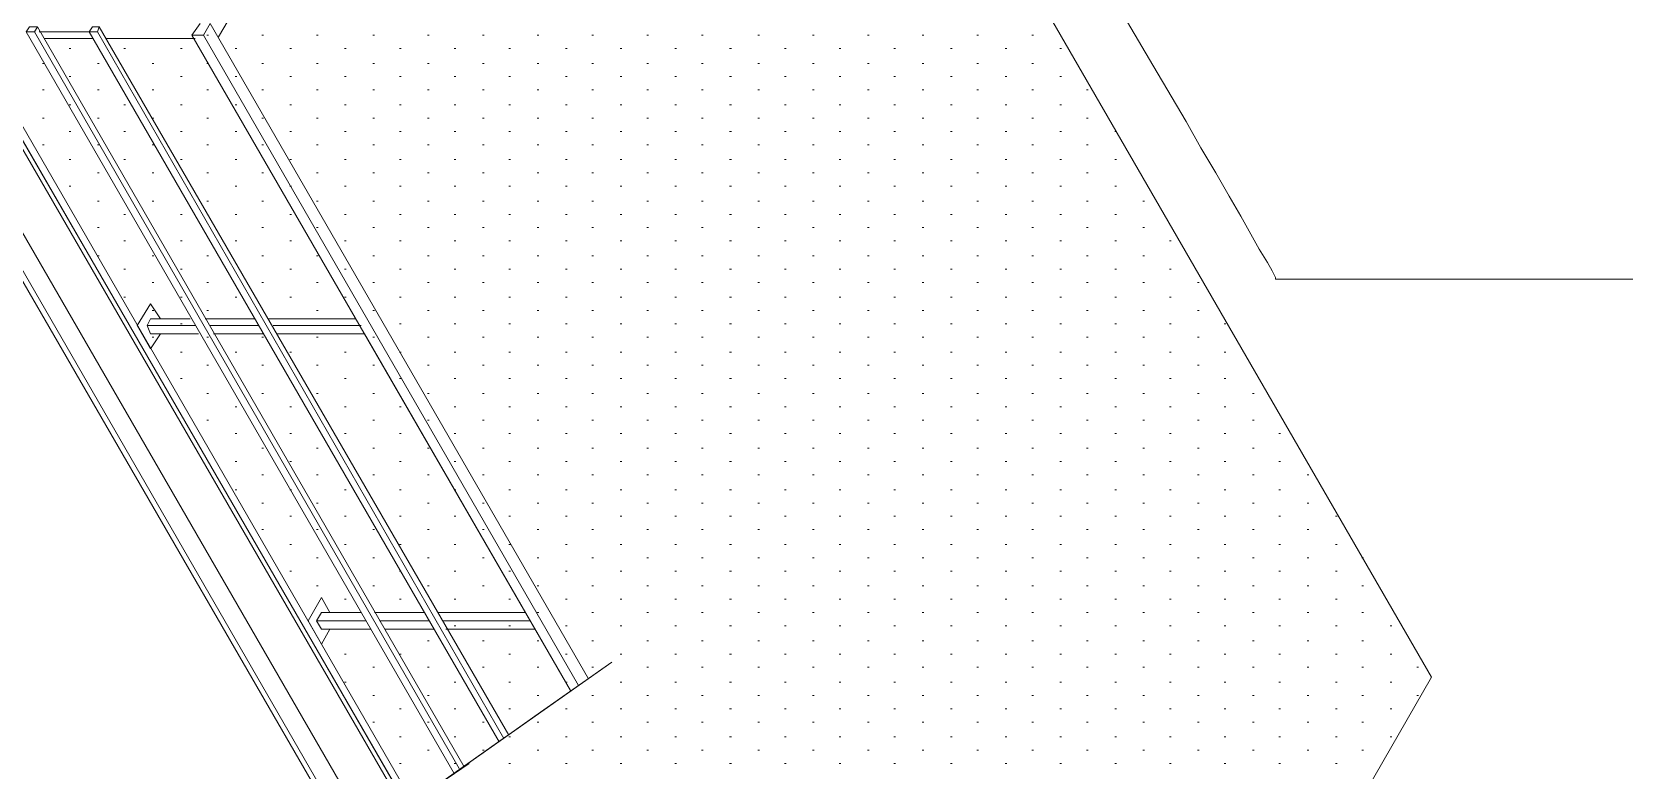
# Model space of a CAD drawing. Header units: millimetres. Extents: x 0 to 210, y 0 to 297.
# Drawn here: x 74.44 to 115.06, y 82.51 to 101.35 of the extents above; entities that cross this region are included whole.
import ezdxf

# ---------------------------------------------------------------- set-up
doc = ezdxf.new("R2010")
doc.units = ezdxf.units.MM
doc.header["$MEASUREMENT"] = 0
doc.layers.get('0').update_dxf_attribs({"linetype": 'CONTINUOUS'})

msp = doc.modelspace()

# ---------------------------------------------------------------- linework, layer by layer
at = {"color": 0, "linetype": 'Continuous', "lineweight": 15, "true_color": 0x000007}
for p, q in [((79.206, 101.219), (92.795, 124.714)), ((110.151, 84.878), (89.958, 119.846)), ((70.951, 101.854), (94.488, 61.087)), ((78.825, 101.261), (78.994, 101.558)), ((78.994, 101.558), (88.646, 84.836)), ((78.994, 101.558), (88.646, 84.836)), ((70.527, 101.346), (94.065, 60.621)), ((70.697, 101.346), (94.192, 60.621)), ((72.475, 101.346), (96.012, 60.621)), ((72.602, 101.346), (96.139, 60.621)), ((72.602, 101.346), (85.513, 78.994)), ((72.813, 101.346), (85.64, 79.121)), ((74.295, 101.346), (85.217, 82.423)), ((74.507, 101.346), (85.344, 82.55)), ((74.591, 101.473), (85.471, 82.592)), ((74.634, 101.346), (75.904, 101.346)), ((74.761, 101.177), (75.988, 101.177)), ((75.904, 101.346), (86.36, 83.227)), ((76.115, 101.346), (86.487, 83.312)), ((76.158, 101.473), (86.614, 83.397)), ((76.327, 101.177), (78.613, 101.177)), ((78.528, 101.261), (88.18, 84.54)), ((78.825, 101.261), (88.392, 84.667)), ((78.867, 94.022), (80.137, 94.022)), ((78.994, 93.853), (80.222, 93.853)), ((80.476, 94.022), (82.719, 94.022)), ((80.603, 93.853), (82.846, 93.853)), ((77.47, 93.641), (78.698, 93.641)), ((79.079, 93.641), (80.349, 93.641)), ((80.349, 93.641), (79.079, 93.641)), ((80.687, 93.641), (82.931, 93.641)), ((82.931, 93.641), (80.687, 93.641)), ((88.18, 84.54), (82.931, 93.641)), ((81.492, 86.318), (81.83, 86.91)), ((81.492, 86.318), (81.83, 86.91)), ((81.703, 86.318), (81.83, 86.529)), ((82.042, 86.529), (81.83, 86.91)), ((81.83, 86.529), (82.846, 86.529)), ((83.185, 86.529), (84.455, 86.529)), ((84.794, 86.529), (87.037, 86.529)), ((81.492, 86.318), (81.83, 85.725)), ((81.703, 86.318), (82.973, 86.318)), ((81.703, 86.318), (81.83, 86.106)), ((83.312, 86.318), (84.582, 86.318)), ((84.921, 86.318), (87.164, 86.318)), ((81.83, 86.106), (83.1, 86.106)), ((82.042, 86.106), (81.83, 85.725)), ((89.239, 85.259), (84.667, 82.042)), ((89.239, 85.259), (87.418, 83.989)), ((96.986, 62.018), (110.151, 84.878))]:
    msp.add_line(p, q, dxfattribs=at)
at = {"color": 0, "linetype": 'Continuous', "lineweight": 9, "true_color": 0x000008}
for p, q in [((78.909, 101.261), (78.952, 101.261)), ((80.306, 101.261), (80.349, 101.261)), ((81.703, 101.261), (81.746, 101.261)), ((83.143, 101.261), (83.185, 101.261)), ((84.54, 101.261), (84.582, 101.261)), ((85.937, 101.261), (85.979, 101.261)), ((87.334, 101.261), (87.376, 101.261)), ((88.731, 101.261), (88.773, 101.261)), ((90.128, 101.261), (90.17, 101.261)), ((91.525, 101.261), (91.567, 101.261)), ((92.964, 101.261), (93.006, 101.261)), ((94.361, 101.261), (94.403, 101.261)), ((95.758, 101.261), (95.8, 101.261)), ((97.155, 101.261), (97.197, 101.261)), ((98.552, 101.261), (98.594, 101.261)), ((99.949, 101.261), (99.991, 101.261)), ((75.396, 100.923), (75.438, 100.923)), ((76.793, 100.923), (76.835, 100.923)), ((78.232, 100.923), (78.274, 100.923)), ((79.629, 100.923), (79.671, 100.923)), ((81.026, 100.923), (81.068, 100.923)), ((82.423, 100.923), (82.465, 100.923)), ((83.82, 100.923), (83.862, 100.923)), ((85.217, 100.923), (85.259, 100.923)), ((86.614, 100.923), (86.656, 100.923)), ((88.053, 100.923), (88.096, 100.923)), ((89.45, 100.923), (89.493, 100.923)), ((90.847, 100.923), (90.89, 100.923)), ((92.244, 100.923), (92.287, 100.923)), ((93.641, 100.923), (93.684, 100.923)), ((95.038, 100.923), (95.081, 100.923)), ((96.435, 100.923), (96.478, 100.923)), ((97.875, 100.923), (97.917, 100.923)), ((99.272, 100.923), (99.314, 100.923)), ((100.669, 100.923), (100.711, 100.923)), ((76.115, 100.542), (76.158, 100.542)), ((77.512, 100.542), (77.555, 100.542)), ((78.909, 100.542), (78.952, 100.542)), ((80.306, 100.542), (80.349, 100.542)), ((81.703, 100.542), (81.746, 100.542)), ((83.143, 100.542), (83.185, 100.542)), ((84.54, 100.542), (84.582, 100.542)), ((85.937, 100.542), (85.979, 100.542)), ((87.334, 100.542), (87.376, 100.542)), ((88.731, 100.542), (88.773, 100.542)), ((90.128, 100.542), (90.17, 100.542)), ((91.525, 100.542), (91.567, 100.542)), ((92.964, 100.542), (93.006, 100.542)), ((94.361, 100.542), (94.403, 100.542)), ((95.758, 100.542), (95.8, 100.542)), ((97.155, 100.542), (97.197, 100.542)), ((98.552, 100.542), (98.594, 100.542)), ((99.949, 100.542), (99.991, 100.542)), ((75.396, 100.203), (75.438, 100.203)), ((78.232, 100.203), (78.274, 100.203)), ((79.629, 100.203), (79.671, 100.203)), ((81.026, 100.203), (81.068, 100.203)), ((82.423, 100.203), (82.465, 100.203)), ((83.82, 100.203), (83.862, 100.203)), ((85.217, 100.203), (85.259, 100.203)), ((86.614, 100.203), (86.656, 100.203)), ((88.053, 100.203), (88.096, 100.203)), ((89.45, 100.203), (89.493, 100.203)), ((90.847, 100.203), (90.89, 100.203)), ((92.244, 100.203), (92.287, 100.203)), ((93.641, 100.203), (93.684, 100.203)), ((95.038, 100.203), (95.081, 100.203)), ((96.435, 100.203), (96.478, 100.203)), ((97.875, 100.203), (97.917, 100.203)), ((99.272, 100.203), (99.314, 100.203)), ((100.669, 100.203), (100.711, 100.203)), ((76.115, 99.864), (76.158, 99.864)), ((77.512, 99.864), (77.555, 99.864)), ((78.909, 99.864), (78.952, 99.864)), ((80.306, 99.864), (80.349, 99.864)), ((81.703, 99.864), (81.746, 99.864)), ((83.143, 99.864), (83.185, 99.864)), ((84.54, 99.864), (84.582, 99.864)), ((85.937, 99.864), (85.979, 99.864)), ((87.334, 99.864), (87.376, 99.864)), ((88.731, 99.864), (88.773, 99.864)), ((90.128, 99.864), (90.17, 99.864)), ((91.525, 99.864), (91.567, 99.864)), ((92.964, 99.864), (93.006, 99.864)), ((94.361, 99.864), (94.403, 99.864)), ((95.758, 99.864), (95.8, 99.864)), ((97.155, 99.864), (97.197, 99.864)), ((98.552, 99.864), (98.594, 99.864)), ((99.949, 99.864), (99.991, 99.864)), ((101.346, 99.864), (101.388, 99.864)), ((75.396, 99.483), (75.438, 99.483)), ((76.115, 99.145), (76.158, 99.145)), ((76.793, 99.483), (76.835, 99.483)), ((77.512, 99.145), (77.555, 99.145)), ((78.232, 99.483), (78.274, 99.483)), ((78.909, 99.145), (78.952, 99.145)), ((79.629, 99.483), (79.671, 99.483)), ((80.306, 99.145), (80.349, 99.145)), ((81.026, 99.483), (81.068, 99.483)), ((81.703, 99.145), (81.746, 99.145)), ((82.423, 99.483), (82.465, 99.483)), ((83.143, 99.145), (83.185, 99.145)), ((83.82, 99.483), (83.862, 99.483)), ((84.54, 99.145), (84.582, 99.145)), ((85.217, 99.483), (85.259, 99.483)), ((85.937, 99.145), (85.979, 99.145)), ((86.614, 99.483), (86.656, 99.483)), ((87.334, 99.145), (87.376, 99.145)), ((88.053, 99.483), (88.096, 99.483)), ((88.731, 99.145), (88.773, 99.145)), ((89.45, 99.483), (89.493, 99.483)), ((90.128, 99.145), (90.17, 99.145)), ((90.847, 99.483), (90.89, 99.483)), ((91.525, 99.145), (91.567, 99.145)), ((92.244, 99.483), (92.287, 99.483)), ((92.964, 99.145), (93.006, 99.145)), ((93.641, 99.483), (93.684, 99.483)), ((94.361, 99.145), (94.403, 99.145)), ((95.038, 99.483), (95.081, 99.483)), ((95.758, 99.145), (95.8, 99.145)), ((96.435, 99.483), (96.478, 99.483)), ((97.155, 99.145), (97.197, 99.145)), ((97.875, 99.483), (97.917, 99.483)), ((98.552, 99.145), (98.594, 99.145)), ((99.272, 99.483), (99.314, 99.483)), ((99.949, 99.145), (99.991, 99.145)), ((100.669, 99.483), (100.711, 99.483)), ((101.346, 99.145), (101.388, 99.145)), ((76.793, 98.806), (76.835, 98.806)), ((78.232, 98.806), (78.274, 98.806)), ((79.629, 98.806), (79.671, 98.806)), ((81.026, 98.806), (81.068, 98.806)), ((82.423, 98.806), (82.465, 98.806)), ((83.82, 98.806), (83.862, 98.806)), ((85.217, 98.806), (85.259, 98.806)), ((86.614, 98.806), (86.656, 98.806)), ((88.053, 98.806), (88.096, 98.806)), ((89.45, 98.806), (89.493, 98.806)), ((90.847, 98.806), (90.89, 98.806)), ((92.244, 98.806), (92.287, 98.806)), ((93.641, 98.806), (93.684, 98.806)), ((95.038, 98.806), (95.081, 98.806)), ((96.435, 98.806), (96.478, 98.806)), ((97.875, 98.806), (97.917, 98.806)), ((99.272, 98.806), (99.314, 98.806)), ((100.669, 98.806), (100.711, 98.806)), ((102.066, 98.806), (102.108, 98.806)), ((76.115, 98.467), (76.158, 98.467)), ((77.512, 98.467), (77.555, 98.467)), ((78.909, 98.467), (78.952, 98.467)), ((80.306, 98.467), (80.349, 98.467)), ((81.703, 98.467), (81.746, 98.467)), ((83.143, 98.467), (83.185, 98.467)), ((84.54, 98.467), (84.582, 98.467)), ((85.937, 98.467), (85.979, 98.467)), ((87.334, 98.467), (87.376, 98.467)), ((88.731, 98.467), (88.773, 98.467)), ((90.128, 98.467), (90.17, 98.467)), ((91.525, 98.467), (91.567, 98.467)), ((92.964, 98.467), (93.006, 98.467)), ((94.361, 98.467), (94.403, 98.467)), ((95.758, 98.467), (95.8, 98.467)), ((97.155, 98.467), (97.197, 98.467)), ((98.552, 98.467), (98.594, 98.467)), ((99.949, 98.467), (99.991, 98.467)), ((101.346, 98.467), (101.388, 98.467)), ((76.793, 98.086), (76.835, 98.086)), ((78.232, 98.086), (78.274, 98.086)), ((79.629, 98.086), (79.671, 98.086)), ((81.026, 98.086), (81.068, 98.086)), ((82.423, 98.086), (82.465, 98.086)), ((83.82, 98.086), (83.862, 98.086)), ((85.217, 98.086), (85.259, 98.086)), ((86.614, 98.086), (86.656, 98.086)), ((88.053, 98.086), (88.096, 98.086)), ((89.45, 98.086), (89.493, 98.086)), ((90.847, 98.086), (90.89, 98.086)), ((92.244, 98.086), (92.287, 98.086)), ((93.641, 98.086), (93.684, 98.086)), ((95.038, 98.086), (95.081, 98.086)), ((96.435, 98.086), (96.478, 98.086)), ((97.875, 98.086), (97.917, 98.086)), ((99.272, 98.086), (99.314, 98.086)), ((100.669, 98.086), (100.711, 98.086)), ((102.066, 98.086), (102.108, 98.086)), ((77.512, 97.748), (77.555, 97.748)), ((78.909, 97.748), (78.952, 97.748)), ((80.306, 97.748), (80.349, 97.748)), ((81.703, 97.748), (81.746, 97.748)), ((83.143, 97.748), (83.185, 97.748)), ((84.54, 97.748), (84.582, 97.748)), ((85.937, 97.748), (85.979, 97.748)), ((87.334, 97.748), (87.376, 97.748)), ((88.731, 97.748), (88.773, 97.748)), ((90.128, 97.748), (90.17, 97.748)), ((91.525, 97.748), (91.567, 97.748)), ((92.964, 97.748), (93.006, 97.748)), ((94.361, 97.748), (94.403, 97.748)), ((95.758, 97.748), (95.8, 97.748)), ((97.155, 97.748), (97.197, 97.748)), ((98.552, 97.748), (98.594, 97.748)), ((99.949, 97.748), (99.991, 97.748)), ((101.346, 97.748), (101.388, 97.748)), ((79.629, 97.409), (79.671, 97.409)), ((81.026, 97.409), (81.068, 97.409)), ((82.423, 97.409), (82.465, 97.409)), ((83.82, 97.409), (83.862, 97.409)), ((85.217, 97.409), (85.259, 97.409)), ((86.614, 97.409), (86.656, 97.409)), ((88.053, 97.409), (88.096, 97.409)), ((89.45, 97.409), (89.493, 97.409)), ((90.847, 97.409), (90.89, 97.409)), ((92.244, 97.409), (92.287, 97.409)), ((93.641, 97.409), (93.684, 97.409)), ((95.038, 97.409), (95.081, 97.409)), ((96.435, 97.409), (96.478, 97.409)), ((97.875, 97.409), (97.917, 97.409)), ((99.272, 97.409), (99.314, 97.409)), ((100.669, 97.409), (100.711, 97.409)), ((102.066, 97.409), (102.108, 97.409)), ((77.512, 97.028), (77.555, 97.028)), ((78.232, 96.689), (78.274, 96.689)), ((78.909, 97.028), (78.952, 97.028)), ((79.629, 96.689), (79.671, 96.689)), ((80.306, 97.028), (80.349, 97.028)), ((81.026, 96.689), (81.068, 96.689)), ((81.703, 97.028), (81.746, 97.028)), ((82.423, 96.689), (82.465, 96.689)), ((83.143, 97.028), (83.185, 97.028)), ((83.82, 96.689), (83.862, 96.689)), ((84.54, 97.028), (84.582, 97.028)), ((85.217, 96.689), (85.259, 96.689)), ((85.937, 97.028), (85.979, 97.028)), ((86.614, 96.689), (86.656, 96.689)), ((87.334, 97.028), (87.376, 97.028)), ((88.053, 96.689), (88.096, 96.689)), ((88.731, 97.028), (88.773, 97.028)), ((89.45, 96.689), (89.493, 96.689)), ((90.128, 97.028), (90.17, 97.028)), ((90.847, 96.689), (90.89, 96.689)), ((91.525, 97.028), (91.567, 97.028)), ((92.244, 96.689), (92.287, 96.689)), ((92.964, 97.028), (93.006, 97.028)), ((93.641, 96.689), (93.684, 96.689)), ((94.361, 97.028), (94.403, 97.028)), ((95.038, 96.689), (95.081, 96.689)), ((95.758, 97.028), (95.8, 97.028)), ((96.435, 96.689), (96.478, 96.689)), ((97.155, 97.028), (97.197, 97.028)), ((97.875, 96.689), (97.917, 96.689)), ((98.552, 97.028), (98.594, 97.028)), ((99.272, 96.689), (99.314, 96.689)), ((99.949, 97.028), (99.991, 97.028)), ((100.669, 96.689), (100.711, 96.689)), ((101.346, 97.028), (101.388, 97.028)), ((102.066, 96.689), (102.108, 96.689)), ((102.785, 97.028), (102.828, 97.028)), ((80.306, 96.351), (80.349, 96.351)), ((81.703, 96.351), (81.746, 96.351)), ((83.143, 96.351), (83.185, 96.351)), ((84.54, 96.351), (84.582, 96.351)), ((85.937, 96.351), (85.979, 96.351)), ((87.334, 96.351), (87.376, 96.351)), ((88.731, 96.351), (88.773, 96.351)), ((90.128, 96.351), (90.17, 96.351)), ((91.525, 96.351), (91.567, 96.351)), ((92.964, 96.351), (93.006, 96.351)), ((94.361, 96.351), (94.403, 96.351)), ((95.758, 96.351), (95.8, 96.351)), ((97.155, 96.351), (97.197, 96.351)), ((98.552, 96.351), (98.594, 96.351)), ((99.949, 96.351), (99.991, 96.351)), ((101.346, 96.351), (101.388, 96.351)), ((102.785, 96.351), (102.828, 96.351)), ((78.232, 96.012), (78.274, 96.012)), ((79.629, 96.012), (79.671, 96.012)), ((81.026, 96.012), (81.068, 96.012)), ((82.423, 96.012), (82.465, 96.012)), ((83.82, 96.012), (83.862, 96.012)), ((85.217, 96.012), (85.259, 96.012)), ((86.614, 96.012), (86.656, 96.012)), ((88.053, 96.012), (88.096, 96.012)), ((89.45, 96.012), (89.493, 96.012)), ((90.847, 96.012), (90.89, 96.012)), ((92.244, 96.012), (92.287, 96.012)), ((93.641, 96.012), (93.684, 96.012)), ((95.038, 96.012), (95.081, 96.012)), ((96.435, 96.012), (96.478, 96.012)), ((97.875, 96.012), (97.917, 96.012)), ((99.272, 96.012), (99.314, 96.012)), ((100.669, 96.012), (100.711, 96.012)), ((102.066, 96.012), (102.108, 96.012)), ((103.463, 96.012), (103.505, 96.012)), ((78.909, 95.631), (78.952, 95.631)), ((80.306, 95.631), (80.349, 95.631)), ((81.703, 95.631), (81.746, 95.631)), ((83.143, 95.631), (83.185, 95.631)), ((84.54, 95.631), (84.582, 95.631)), ((85.937, 95.631), (85.979, 95.631)), ((87.334, 95.631), (87.376, 95.631)), ((88.731, 95.631), (88.773, 95.631)), ((90.128, 95.631), (90.17, 95.631)), ((91.525, 95.631), (91.567, 95.631)), ((92.964, 95.631), (93.006, 95.631)), ((94.361, 95.631), (94.403, 95.631)), ((95.758, 95.631), (95.8, 95.631)), ((97.155, 95.631), (97.197, 95.631)), ((98.552, 95.631), (98.594, 95.631)), ((99.949, 95.631), (99.991, 95.631)), ((101.346, 95.631), (101.388, 95.631)), ((102.785, 95.631), (102.828, 95.631)), ((78.232, 95.292), (78.274, 95.292)), ((81.026, 95.292), (81.068, 95.292)), ((82.423, 95.292), (82.465, 95.292)), ((83.82, 95.292), (83.862, 95.292)), ((85.217, 95.292), (85.259, 95.292)), ((86.614, 95.292), (86.656, 95.292)), ((88.053, 95.292), (88.096, 95.292)), ((89.45, 95.292), (89.493, 95.292)), ((90.847, 95.292), (90.89, 95.292)), ((92.244, 95.292), (92.287, 95.292)), ((93.641, 95.292), (93.684, 95.292)), ((95.038, 95.292), (95.081, 95.292)), ((96.435, 95.292), (96.478, 95.292)), ((97.875, 95.292), (97.917, 95.292)), ((99.272, 95.292), (99.314, 95.292)), ((100.669, 95.292), (100.711, 95.292)), ((102.066, 95.292), (102.108, 95.292)), ((103.463, 95.292), (103.505, 95.292)), ((78.909, 94.954), (78.952, 94.954)), ((80.306, 94.954), (80.349, 94.954)), ((81.703, 94.954), (81.746, 94.954)), ((83.143, 94.954), (83.185, 94.954)), ((84.54, 94.954), (84.582, 94.954)), ((85.937, 94.954), (85.979, 94.954)), ((87.334, 94.954), (87.376, 94.954)), ((88.731, 94.954), (88.773, 94.954)), ((90.128, 94.954), (90.17, 94.954)), ((91.525, 94.954), (91.567, 94.954)), ((92.964, 94.954), (93.006, 94.954)), ((94.361, 94.954), (94.403, 94.954)), ((95.758, 94.954), (95.8, 94.954)), ((97.155, 94.954), (97.197, 94.954)), ((98.552, 94.954), (98.594, 94.954)), ((99.949, 94.954), (99.991, 94.954)), ((101.346, 94.954), (101.388, 94.954)), ((102.785, 94.954), (102.828, 94.954)), ((104.182, 94.954), (104.225, 94.954)), ((78.232, 94.573), (78.274, 94.573)), ((79.629, 94.573), (79.671, 94.573)), ((81.026, 94.573), (81.068, 94.573)), ((82.423, 94.573), (82.465, 94.573)), ((83.82, 94.573), (83.862, 94.573)), ((85.217, 94.573), (85.259, 94.573)), ((86.614, 94.573), (86.656, 94.573)), ((88.053, 94.573), (88.096, 94.573)), ((89.45, 94.573), (89.493, 94.573)), ((90.847, 94.573), (90.89, 94.573)), ((92.244, 94.573), (92.287, 94.573)), ((93.641, 94.573), (93.684, 94.573)), ((95.038, 94.573), (95.081, 94.573)), ((96.435, 94.573), (96.478, 94.573)), ((97.875, 94.573), (97.917, 94.573)), ((99.272, 94.573), (99.314, 94.573)), ((100.669, 94.573), (100.711, 94.573)), ((102.066, 94.573), (102.108, 94.573)), ((103.463, 94.573), (103.505, 94.573)), ((77.512, 94.234), (77.555, 94.234)), ((78.232, 93.895), (78.274, 93.895)), ((78.909, 94.234), (78.952, 94.234)), ((81.703, 94.234), (81.746, 94.234)), ((83.143, 94.234), (83.185, 94.234)), ((83.82, 93.895), (83.862, 93.895)), ((84.54, 94.234), (84.582, 94.234)), ((85.217, 93.895), (85.259, 93.895)), ((85.937, 94.234), (85.979, 94.234)), ((86.614, 93.895), (86.656, 93.895)), ((87.334, 94.234), (87.376, 94.234)), ((88.053, 93.895), (88.096, 93.895)), ((88.731, 94.234), (88.773, 94.234)), ((89.45, 93.895), (89.493, 93.895)), ((90.128, 94.234), (90.17, 94.234)), ((90.847, 93.895), (90.89, 93.895)), ((91.525, 94.234), (91.567, 94.234)), ((92.244, 93.895), (92.287, 93.895)), ((92.964, 94.234), (93.006, 94.234)), ((93.641, 93.895), (93.684, 93.895)), ((94.361, 94.234), (94.403, 94.234)), ((95.038, 93.895), (95.081, 93.895)), ((95.758, 94.234), (95.8, 94.234)), ((96.435, 93.895), (96.478, 93.895)), ((97.155, 94.234), (97.197, 94.234)), ((97.875, 93.895), (97.917, 93.895)), ((98.552, 94.234), (98.594, 94.234)), ((99.272, 93.895), (99.314, 93.895)), ((99.949, 94.234), (99.991, 94.234)), ((100.669, 93.895), (100.711, 93.895)), ((101.346, 94.234), (101.388, 94.234)), ((102.066, 93.895), (102.108, 93.895)), ((102.785, 94.234), (102.828, 94.234)), ((103.463, 93.895), (103.505, 93.895)), ((104.182, 94.234), (104.225, 94.234)), ((104.86, 93.895), (104.902, 93.895)), ((77.512, 93.557), (77.555, 93.557)), ((78.909, 93.557), (78.952, 93.557)), ((80.306, 93.557), (80.349, 93.557)), ((83.143, 93.557), (83.185, 93.557)), ((84.54, 93.557), (84.582, 93.557)), ((85.937, 93.557), (85.979, 93.557)), ((87.334, 93.557), (87.376, 93.557)), ((88.731, 93.557), (88.773, 93.557)), ((90.128, 93.557), (90.17, 93.557)), ((91.525, 93.557), (91.567, 93.557)), ((92.964, 93.557), (93.006, 93.557)), ((94.361, 93.557), (94.403, 93.557)), ((95.758, 93.557), (95.8, 93.557)), ((97.155, 93.557), (97.197, 93.557)), ((98.552, 93.557), (98.594, 93.557)), ((99.949, 93.557), (99.991, 93.557)), ((101.346, 93.557), (101.388, 93.557)), ((102.785, 93.557), (102.828, 93.557)), ((104.182, 93.557), (104.225, 93.557)), ((78.232, 93.176), (78.274, 93.176)), ((79.629, 93.176), (79.671, 93.176)), ((83.82, 93.176), (83.862, 93.176)), ((85.217, 93.176), (85.259, 93.176)), ((86.614, 93.176), (86.656, 93.176)), ((88.053, 93.176), (88.096, 93.176)), ((89.45, 93.176), (89.493, 93.176)), ((90.847, 93.176), (90.89, 93.176)), ((92.244, 93.176), (92.287, 93.176)), ((93.641, 93.176), (93.684, 93.176)), ((95.038, 93.176), (95.081, 93.176)), ((96.435, 93.176), (96.478, 93.176)), ((97.875, 93.176), (97.917, 93.176)), ((99.272, 93.176), (99.314, 93.176)), ((100.669, 93.176), (100.711, 93.176)), ((102.066, 93.176), (102.108, 93.176)), ((103.463, 93.176), (103.505, 93.176)), ((104.86, 93.176), (104.902, 93.176)), ((78.909, 92.837), (78.952, 92.837)), ((80.306, 92.837), (80.349, 92.837)), ((84.54, 92.837), (84.582, 92.837)), ((85.937, 92.837), (85.979, 92.837)), ((87.334, 92.837), (87.376, 92.837)), ((88.731, 92.837), (88.773, 92.837)), ((90.128, 92.837), (90.17, 92.837)), ((91.525, 92.837), (91.567, 92.837)), ((92.964, 92.837), (93.006, 92.837)), ((94.361, 92.837), (94.403, 92.837)), ((95.758, 92.837), (95.8, 92.837)), ((97.155, 92.837), (97.197, 92.837)), ((98.552, 92.837), (98.594, 92.837)), ((99.949, 92.837), (99.991, 92.837)), ((101.346, 92.837), (101.388, 92.837)), ((102.785, 92.837), (102.828, 92.837)), ((104.182, 92.837), (104.225, 92.837)), ((78.232, 92.498), (78.274, 92.498)), ((83.82, 92.498), (83.862, 92.498)), ((85.217, 92.498), (85.259, 92.498)), ((86.614, 92.498), (86.656, 92.498)), ((88.053, 92.498), (88.096, 92.498)), ((89.45, 92.498), (89.493, 92.498)), ((90.847, 92.498), (90.89, 92.498)), ((92.244, 92.498), (92.287, 92.498)), ((93.641, 92.498), (93.684, 92.498)), ((95.038, 92.498), (95.081, 92.498)), ((96.435, 92.498), (96.478, 92.498)), ((97.875, 92.498), (97.917, 92.498)), ((99.272, 92.498), (99.314, 92.498)), ((100.669, 92.498), (100.711, 92.498)), ((102.066, 92.498), (102.108, 92.498)), ((103.463, 92.498), (103.505, 92.498)), ((104.86, 92.498), (104.902, 92.498)), ((78.909, 92.117), (78.952, 92.117)), ((80.306, 92.117), (80.349, 92.117)), ((84.54, 92.117), (84.582, 92.117)), ((85.937, 92.117), (85.979, 92.117)), ((87.334, 92.117), (87.376, 92.117)), ((88.731, 92.117), (88.773, 92.117)), ((90.128, 92.117), (90.17, 92.117)), ((91.525, 92.117), (91.567, 92.117)), ((92.964, 92.117), (93.006, 92.117)), ((94.361, 92.117), (94.403, 92.117)), ((95.758, 92.117), (95.8, 92.117)), ((97.155, 92.117), (97.197, 92.117)), ((98.552, 92.117), (98.594, 92.117)), ((99.949, 92.117), (99.991, 92.117)), ((101.346, 92.117), (101.388, 92.117)), ((102.785, 92.117), (102.828, 92.117)), ((104.182, 92.117), (104.225, 92.117)), ((105.579, 92.117), (105.622, 92.117)), ((78.909, 91.44), (78.952, 91.44)), ((79.629, 91.779), (79.671, 91.779)), ((81.026, 91.779), (81.068, 91.779)), ((84.54, 91.44), (84.582, 91.44)), ((85.217, 91.779), (85.259, 91.779)), ((85.937, 91.44), (85.979, 91.44)), ((86.614, 91.779), (86.656, 91.779)), ((87.334, 91.44), (87.376, 91.44)), ((88.053, 91.779), (88.096, 91.779)), ((88.731, 91.44), (88.773, 91.44)), ((89.45, 91.779), (89.493, 91.779)), ((90.128, 91.44), (90.17, 91.44)), ((90.847, 91.779), (90.89, 91.779)), ((91.525, 91.44), (91.567, 91.44)), ((92.244, 91.779), (92.287, 91.779)), ((92.964, 91.44), (93.006, 91.44)), ((93.641, 91.779), (93.684, 91.779)), ((94.361, 91.44), (94.403, 91.44)), ((95.038, 91.779), (95.081, 91.779)), ((95.758, 91.44), (95.8, 91.44)), ((96.435, 91.779), (96.478, 91.779)), ((97.155, 91.44), (97.197, 91.44)), ((97.875, 91.779), (97.917, 91.779)), ((98.552, 91.44), (98.594, 91.44)), ((99.272, 91.779), (99.314, 91.779)), ((99.949, 91.44), (99.991, 91.44)), ((100.669, 91.779), (100.711, 91.779)), ((101.346, 91.44), (101.388, 91.44)), ((102.066, 91.779), (102.108, 91.779)), ((102.785, 91.44), (102.828, 91.44)), ((103.463, 91.779), (103.505, 91.779)), ((104.182, 91.44), (104.225, 91.44)), ((104.86, 91.779), (104.902, 91.779)), ((105.579, 91.44), (105.622, 91.44)), ((79.629, 91.101), (79.671, 91.101)), ((81.026, 91.101), (81.068, 91.101)), ((85.217, 91.101), (85.259, 91.101)), ((86.614, 91.101), (86.656, 91.101)), ((88.053, 91.101), (88.096, 91.101)), ((89.45, 91.101), (89.493, 91.101)), ((90.847, 91.101), (90.89, 91.101)), ((92.244, 91.101), (92.287, 91.101)), ((93.641, 91.101), (93.684, 91.101)), ((95.038, 91.101), (95.081, 91.101)), ((96.435, 91.101), (96.478, 91.101)), ((97.875, 91.101), (97.917, 91.101)), ((99.272, 91.101), (99.314, 91.101)), ((100.669, 91.101), (100.711, 91.101)), ((102.066, 91.101), (102.108, 91.101)), ((103.463, 91.101), (103.505, 91.101)), ((104.86, 91.101), (104.902, 91.101)), ((106.257, 91.101), (106.299, 91.101)), ((80.306, 90.72), (80.349, 90.72)), ((81.703, 90.72), (81.746, 90.72)), ((85.937, 90.72), (85.979, 90.72)), ((87.334, 90.72), (87.376, 90.72)), ((88.731, 90.72), (88.773, 90.72)), ((90.128, 90.72), (90.17, 90.72)), ((91.525, 90.72), (91.567, 90.72)), ((92.964, 90.72), (93.006, 90.72)), ((94.361, 90.72), (94.403, 90.72)), ((95.758, 90.72), (95.8, 90.72)), ((97.155, 90.72), (97.197, 90.72)), ((98.552, 90.72), (98.594, 90.72)), ((99.949, 90.72), (99.991, 90.72)), ((101.346, 90.72), (101.388, 90.72)), ((102.785, 90.72), (102.828, 90.72)), ((104.182, 90.72), (104.225, 90.72)), ((105.579, 90.72), (105.622, 90.72)), ((79.629, 90.382), (79.671, 90.382)), ((81.026, 90.382), (81.068, 90.382)), ((85.217, 90.382), (85.259, 90.382)), ((86.614, 90.382), (86.656, 90.382)), ((88.053, 90.382), (88.096, 90.382)), ((89.45, 90.382), (89.493, 90.382)), ((90.847, 90.382), (90.89, 90.382)), ((92.244, 90.382), (92.287, 90.382)), ((93.641, 90.382), (93.684, 90.382)), ((95.038, 90.382), (95.081, 90.382)), ((96.435, 90.382), (96.478, 90.382)), ((97.875, 90.382), (97.917, 90.382)), ((99.272, 90.382), (99.314, 90.382)), ((100.669, 90.382), (100.711, 90.382)), ((102.066, 90.382), (102.108, 90.382)), ((103.463, 90.382), (103.505, 90.382)), ((104.86, 90.382), (104.902, 90.382)), ((106.257, 90.382), (106.299, 90.382)), ((80.306, 90.043), (80.349, 90.043)), ((81.703, 90.043), (81.746, 90.043)), ((85.937, 90.043), (85.979, 90.043)), ((87.334, 90.043), (87.376, 90.043)), ((88.731, 90.043), (88.773, 90.043)), ((90.128, 90.043), (90.17, 90.043)), ((91.525, 90.043), (91.567, 90.043)), ((92.964, 90.043), (93.006, 90.043)), ((94.361, 90.043), (94.403, 90.043)), ((95.758, 90.043), (95.8, 90.043)), ((97.155, 90.043), (97.197, 90.043)), ((98.552, 90.043), (98.594, 90.043)), ((99.949, 90.043), (99.991, 90.043)), ((101.346, 90.043), (101.388, 90.043)), ((102.785, 90.043), (102.828, 90.043)), ((104.182, 90.043), (104.225, 90.043)), ((105.579, 90.043), (105.622, 90.043)), ((106.976, 90.043), (107.019, 90.043)), ((79.629, 89.662), (79.671, 89.662)), ((81.026, 89.662), (81.068, 89.662)), ((82.423, 89.662), (82.465, 89.662)), ((85.217, 89.662), (85.259, 89.662)), ((86.614, 89.662), (86.656, 89.662)), ((88.053, 89.662), (88.096, 89.662)), ((89.45, 89.662), (89.493, 89.662)), ((90.847, 89.662), (90.89, 89.662)), ((92.244, 89.662), (92.287, 89.662)), ((93.641, 89.662), (93.684, 89.662)), ((95.038, 89.662), (95.081, 89.662)), ((96.435, 89.662), (96.478, 89.662)), ((97.875, 89.662), (97.917, 89.662)), ((99.272, 89.662), (99.314, 89.662)), ((100.669, 89.662), (100.711, 89.662)), ((102.066, 89.662), (102.108, 89.662)), ((103.463, 89.662), (103.505, 89.662)), ((104.86, 89.662), (104.902, 89.662)), ((106.257, 89.662), (106.299, 89.662)), ((80.306, 89.323), (80.349, 89.323)), ((81.026, 88.985), (81.068, 88.985)), ((81.703, 89.323), (81.746, 89.323)), ((82.423, 88.985), (82.465, 88.985)), ((85.937, 89.323), (85.979, 89.323)), ((86.614, 88.985), (86.656, 88.985)), ((87.334, 89.323), (87.376, 89.323)), ((88.053, 88.985), (88.096, 88.985)), ((88.731, 89.323), (88.773, 89.323)), ((89.45, 88.985), (89.493, 88.985)), ((90.128, 89.323), (90.17, 89.323)), ((90.847, 88.985), (90.89, 88.985)), ((91.525, 89.323), (91.567, 89.323)), ((92.244, 88.985), (92.287, 88.985)), ((92.964, 89.323), (93.006, 89.323)), ((93.641, 88.985), (93.684, 88.985)), ((94.361, 89.323), (94.403, 89.323)), ((95.038, 88.985), (95.081, 88.985)), ((95.758, 89.323), (95.8, 89.323)), ((96.435, 88.985), (96.478, 88.985)), ((97.155, 89.323), (97.197, 89.323)), ((97.875, 88.985), (97.917, 88.985)), ((98.552, 89.323), (98.594, 89.323)), ((99.272, 88.985), (99.314, 88.985)), ((99.949, 89.323), (99.991, 89.323)), ((100.669, 88.985), (100.711, 88.985)), ((101.346, 89.323), (101.388, 89.323)), ((102.066, 88.985), (102.108, 88.985)), ((102.785, 89.323), (102.828, 89.323)), ((103.463, 88.985), (103.505, 88.985)), ((104.182, 89.323), (104.225, 89.323)), ((104.86, 88.985), (104.902, 88.985)), ((105.579, 89.323), (105.622, 89.323)), ((106.257, 88.985), (106.299, 88.985)), ((106.976, 89.323), (107.019, 89.323)), ((107.696, 88.985), (107.738, 88.985)), ((80.306, 88.646), (80.349, 88.646)), ((81.703, 88.646), (81.746, 88.646)), ((83.143, 88.646), (83.185, 88.646)), ((85.937, 88.646), (85.979, 88.646)), ((87.334, 88.646), (87.376, 88.646)), ((88.731, 88.646), (88.773, 88.646)), ((90.128, 88.646), (90.17, 88.646)), ((91.525, 88.646), (91.567, 88.646)), ((92.964, 88.646), (93.006, 88.646)), ((94.361, 88.646), (94.403, 88.646)), ((95.758, 88.646), (95.8, 88.646)), ((97.155, 88.646), (97.197, 88.646)), ((98.552, 88.646), (98.594, 88.646)), ((99.949, 88.646), (99.991, 88.646)), ((101.346, 88.646), (101.388, 88.646)), ((102.785, 88.646), (102.828, 88.646)), ((104.182, 88.646), (104.225, 88.646)), ((105.579, 88.646), (105.622, 88.646)), ((106.976, 88.646), (107.019, 88.646)), ((81.026, 88.265), (81.068, 88.265)), ((82.423, 88.265), (82.465, 88.265)), ((86.614, 88.265), (86.656, 88.265)), ((88.053, 88.265), (88.096, 88.265)), ((89.45, 88.265), (89.493, 88.265)), ((90.847, 88.265), (90.89, 88.265)), ((92.244, 88.265), (92.287, 88.265)), ((93.641, 88.265), (93.684, 88.265)), ((95.038, 88.265), (95.081, 88.265)), ((96.435, 88.265), (96.478, 88.265)), ((97.875, 88.265), (97.917, 88.265)), ((99.272, 88.265), (99.314, 88.265)), ((100.669, 88.265), (100.711, 88.265)), ((102.066, 88.265), (102.108, 88.265)), ((103.463, 88.265), (103.505, 88.265)), ((104.86, 88.265), (104.902, 88.265)), ((106.257, 88.265), (106.299, 88.265)), ((107.696, 88.265), (107.738, 88.265)), ((81.703, 87.926), (81.746, 87.926)), ((83.143, 87.926), (83.185, 87.926)), ((87.334, 87.926), (87.376, 87.926)), ((88.731, 87.926), (88.773, 87.926)), ((90.128, 87.926), (90.17, 87.926)), ((91.525, 87.926), (91.567, 87.926)), ((92.964, 87.926), (93.006, 87.926)), ((94.361, 87.926), (94.403, 87.926)), ((95.758, 87.926), (95.8, 87.926)), ((97.155, 87.926), (97.197, 87.926)), ((98.552, 87.926), (98.594, 87.926)), ((99.949, 87.926), (99.991, 87.926)), ((101.346, 87.926), (101.388, 87.926)), ((102.785, 87.926), (102.828, 87.926)), ((104.182, 87.926), (104.225, 87.926)), ((105.579, 87.926), (105.622, 87.926)), ((106.976, 87.926), (107.019, 87.926)), ((108.373, 87.926), (108.416, 87.926)), ((81.026, 87.588), (81.068, 87.588)), ((83.82, 87.588), (83.862, 87.588)), ((86.614, 87.588), (86.656, 87.588)), ((88.053, 87.588), (88.096, 87.588)), ((89.45, 87.588), (89.493, 87.588)), ((90.847, 87.588), (90.89, 87.588)), ((92.244, 87.588), (92.287, 87.588)), ((93.641, 87.588), (93.684, 87.588)), ((95.038, 87.588), (95.081, 87.588)), ((96.435, 87.588), (96.478, 87.588)), ((97.875, 87.588), (97.917, 87.588)), ((99.272, 87.588), (99.314, 87.588)), ((100.669, 87.588), (100.711, 87.588)), ((102.066, 87.588), (102.108, 87.588)), ((103.463, 87.588), (103.505, 87.588)), ((104.86, 87.588), (104.902, 87.588)), ((106.257, 87.588), (106.299, 87.588)), ((107.696, 87.588), (107.738, 87.588)), ((81.703, 87.207), (81.746, 87.207)), ((83.143, 87.207), (83.185, 87.207)), ((87.334, 87.207), (87.376, 87.207)), ((88.731, 87.207), (88.773, 87.207)), ((90.128, 87.207), (90.17, 87.207)), ((91.525, 87.207), (91.567, 87.207)), ((92.964, 87.207), (93.006, 87.207)), ((94.361, 87.207), (94.403, 87.207)), ((95.758, 87.207), (95.8, 87.207)), ((97.155, 87.207), (97.197, 87.207)), ((98.552, 87.207), (98.594, 87.207)), ((99.949, 87.207), (99.991, 87.207)), ((101.346, 87.207), (101.388, 87.207)), ((102.785, 87.207), (102.828, 87.207)), ((104.182, 87.207), (104.225, 87.207)), ((105.579, 87.207), (105.622, 87.207)), ((106.976, 87.207), (107.019, 87.207)), ((108.373, 87.207), (108.416, 87.207)), ((82.423, 86.868), (82.465, 86.868)), ((83.82, 86.868), (83.862, 86.868)), ((87.334, 86.529), (87.376, 86.529)), ((88.053, 86.868), (88.096, 86.868)), ((88.731, 86.529), (88.773, 86.529)), ((89.45, 86.868), (89.493, 86.868)), ((90.128, 86.529), (90.17, 86.529)), ((90.847, 86.868), (90.89, 86.868)), ((91.525, 86.529), (91.567, 86.529)), ((92.244, 86.868), (92.287, 86.868)), ((92.964, 86.529), (93.006, 86.529)), ((93.641, 86.868), (93.684, 86.868)), ((94.361, 86.529), (94.403, 86.529)), ((95.038, 86.868), (95.081, 86.868)), ((95.758, 86.529), (95.8, 86.529)), ((96.435, 86.868), (96.478, 86.868)), ((97.155, 86.529), (97.197, 86.529)), ((97.875, 86.868), (97.917, 86.868)), ((98.552, 86.529), (98.594, 86.529)), ((99.272, 86.868), (99.314, 86.868)), ((99.949, 86.529), (99.991, 86.529)), ((100.669, 86.868), (100.711, 86.868)), ((101.346, 86.529), (101.388, 86.529)), ((102.066, 86.868), (102.108, 86.868)), ((102.785, 86.529), (102.828, 86.529)), ((103.463, 86.868), (103.505, 86.868)), ((104.182, 86.529), (104.225, 86.529)), ((104.86, 86.868), (104.902, 86.868)), ((105.579, 86.529), (105.622, 86.529)), ((106.257, 86.868), (106.299, 86.868)), ((106.976, 86.529), (107.019, 86.529)), ((107.696, 86.868), (107.738, 86.868)), ((108.373, 86.529), (108.416, 86.529)), ((88.053, 86.191), (88.096, 86.191)), ((89.45, 86.191), (89.493, 86.191)), ((90.847, 86.191), (90.89, 86.191)), ((92.244, 86.191), (92.287, 86.191)), ((93.641, 86.191), (93.684, 86.191)), ((95.038, 86.191), (95.081, 86.191)), ((96.435, 86.191), (96.478, 86.191)), ((97.875, 86.191), (97.917, 86.191)), ((99.272, 86.191), (99.314, 86.191)), ((100.669, 86.191), (100.711, 86.191)), ((102.066, 86.191), (102.108, 86.191)), ((103.463, 86.191), (103.505, 86.191)), ((104.86, 86.191), (104.902, 86.191)), ((106.257, 86.191), (106.299, 86.191)), ((107.696, 86.191), (107.738, 86.191)), ((109.093, 86.191), (109.135, 86.191)), ((84.54, 85.81), (84.582, 85.81)), ((85.937, 85.81), (85.979, 85.81)), ((87.334, 85.81), (87.376, 85.81)), ((88.731, 85.81), (88.773, 85.81)), ((90.128, 85.81), (90.17, 85.81)), ((91.525, 85.81), (91.567, 85.81)), ((92.964, 85.81), (93.006, 85.81)), ((94.361, 85.81), (94.403, 85.81)), ((95.758, 85.81), (95.8, 85.81)), ((97.155, 85.81), (97.197, 85.81)), ((98.552, 85.81), (98.594, 85.81)), ((99.949, 85.81), (99.991, 85.81)), ((101.346, 85.81), (101.388, 85.81)), ((102.785, 85.81), (102.828, 85.81)), ((104.182, 85.81), (104.225, 85.81)), ((105.579, 85.81), (105.622, 85.81)), ((106.976, 85.81), (107.019, 85.81)), ((108.373, 85.81), (108.416, 85.81)), ((82.423, 85.471), (82.465, 85.471)), ((83.82, 85.471), (83.862, 85.471)), ((86.614, 85.471), (86.656, 85.471)), ((88.053, 85.471), (88.096, 85.471)), ((89.45, 85.471), (89.493, 85.471)), ((90.847, 85.471), (90.89, 85.471)), ((92.244, 85.471), (92.287, 85.471)), ((93.641, 85.471), (93.684, 85.471)), ((95.038, 85.471), (95.081, 85.471)), ((96.435, 85.471), (96.478, 85.471)), ((97.875, 85.471), (97.917, 85.471)), ((99.272, 85.471), (99.314, 85.471)), ((100.669, 85.471), (100.711, 85.471)), ((102.066, 85.471), (102.108, 85.471)), ((103.463, 85.471), (103.505, 85.471)), ((104.86, 85.471), (104.902, 85.471)), ((106.257, 85.471), (106.299, 85.471)), ((107.696, 85.471), (107.738, 85.471)), ((109.093, 85.471), (109.135, 85.471)), ((83.143, 85.132), (83.185, 85.132)), ((84.54, 85.132), (84.582, 85.132)), ((85.937, 85.132), (85.979, 85.132)), ((87.334, 85.132), (87.376, 85.132)), ((88.731, 85.132), (88.773, 85.132)), ((90.128, 85.132), (90.17, 85.132)), ((91.525, 85.132), (91.567, 85.132)), ((92.964, 85.132), (93.006, 85.132)), ((94.361, 85.132), (94.403, 85.132)), ((95.758, 85.132), (95.8, 85.132)), ((97.155, 85.132), (97.197, 85.132)), ((98.552, 85.132), (98.594, 85.132)), ((99.949, 85.132), (99.991, 85.132)), ((101.346, 85.132), (101.388, 85.132)), ((102.785, 85.132), (102.828, 85.132)), ((104.182, 85.132), (104.225, 85.132)), ((105.579, 85.132), (105.622, 85.132)), ((106.976, 85.132), (107.019, 85.132)), ((108.373, 85.132), (108.416, 85.132)), ((109.77, 85.132), (109.813, 85.132)), ((82.423, 84.751), (82.465, 84.751)), ((85.217, 84.751), (85.259, 84.751)), ((86.614, 84.751), (86.656, 84.751)), ((88.053, 84.751), (88.096, 84.751)), ((89.45, 84.751), (89.493, 84.751)), ((90.847, 84.751), (90.89, 84.751)), ((92.244, 84.751), (92.287, 84.751)), ((93.641, 84.751), (93.684, 84.751)), ((95.038, 84.751), (95.081, 84.751)), ((96.435, 84.751), (96.478, 84.751)), ((97.875, 84.751), (97.917, 84.751)), ((99.272, 84.751), (99.314, 84.751)), ((100.669, 84.751), (100.711, 84.751)), ((102.066, 84.751), (102.108, 84.751)), ((103.463, 84.751), (103.505, 84.751)), ((104.86, 84.751), (104.902, 84.751)), ((106.257, 84.751), (106.299, 84.751)), ((107.696, 84.751), (107.738, 84.751)), ((109.093, 84.751), (109.135, 84.751)), ((83.143, 84.413), (83.185, 84.413)), ((84.54, 84.413), (84.582, 84.413)), ((87.334, 84.413), (87.376, 84.413)), ((88.731, 84.413), (88.773, 84.413)), ((90.128, 84.413), (90.17, 84.413)), ((91.525, 84.413), (91.567, 84.413)), ((92.964, 84.413), (93.006, 84.413)), ((94.361, 84.413), (94.403, 84.413)), ((95.758, 84.413), (95.8, 84.413)), ((97.155, 84.413), (97.197, 84.413)), ((98.552, 84.413), (98.594, 84.413)), ((99.949, 84.413), (99.991, 84.413)), ((101.346, 84.413), (101.388, 84.413)), ((102.785, 84.413), (102.828, 84.413)), ((104.182, 84.413), (104.225, 84.413)), ((105.579, 84.413), (105.622, 84.413)), ((106.976, 84.413), (107.019, 84.413)), ((108.373, 84.413), (108.416, 84.413)), ((109.77, 84.413), (109.813, 84.413)), ((83.143, 83.735), (83.185, 83.735)), ((83.82, 84.074), (83.862, 84.074)), ((84.54, 83.735), (84.582, 83.735)), ((85.217, 84.074), (85.259, 84.074)), ((85.937, 83.735), (85.979, 83.735)), ((86.614, 84.074), (86.656, 84.074)), ((87.334, 83.735), (87.376, 83.735)), ((88.053, 84.074), (88.096, 84.074)), ((88.731, 83.735), (88.773, 83.735)), ((89.45, 84.074), (89.493, 84.074)), ((90.128, 83.735), (90.17, 83.735)), ((90.847, 84.074), (90.89, 84.074)), ((91.525, 83.735), (91.567, 83.735)), ((92.244, 84.074), (92.287, 84.074)), ((92.964, 83.735), (93.006, 83.735)), ((93.641, 84.074), (93.684, 84.074)), ((94.361, 83.735), (94.403, 83.735)), ((95.038, 84.074), (95.081, 84.074)), ((95.758, 83.735), (95.8, 83.735)), ((96.435, 84.074), (96.478, 84.074)), ((97.155, 83.735), (97.197, 83.735)), ((97.875, 84.074), (97.917, 84.074)), ((98.552, 83.735), (98.594, 83.735)), ((99.272, 84.074), (99.314, 84.074)), ((99.949, 83.735), (99.991, 83.735)), ((100.669, 84.074), (100.711, 84.074)), ((101.346, 83.735), (101.388, 83.735)), ((102.066, 84.074), (102.108, 84.074)), ((102.785, 83.735), (102.828, 83.735)), ((103.463, 84.074), (103.505, 84.074)), ((104.182, 83.735), (104.225, 83.735)), ((104.86, 84.074), (104.902, 84.074)), ((105.579, 83.735), (105.622, 83.735)), ((106.257, 84.074), (106.299, 84.074)), ((106.976, 83.735), (107.019, 83.735)), ((107.696, 84.074), (107.738, 84.074)), ((108.373, 83.735), (108.416, 83.735)), ((109.093, 84.074), (109.135, 84.074)), ((83.82, 83.354), (83.862, 83.354)), ((85.217, 83.354), (85.259, 83.354)), ((86.614, 83.354), (86.656, 83.354)), ((88.053, 83.354), (88.096, 83.354)), ((89.45, 83.354), (89.493, 83.354)), ((90.847, 83.354), (90.89, 83.354)), ((92.244, 83.354), (92.287, 83.354)), ((93.641, 83.354), (93.684, 83.354)), ((95.038, 83.354), (95.081, 83.354)), ((96.435, 83.354), (96.478, 83.354)), ((97.875, 83.354), (97.917, 83.354)), ((99.272, 83.354), (99.314, 83.354)), ((100.669, 83.354), (100.711, 83.354)), ((102.066, 83.354), (102.108, 83.354)), ((103.463, 83.354), (103.505, 83.354)), ((104.86, 83.354), (104.902, 83.354)), ((106.257, 83.354), (106.299, 83.354)), ((107.696, 83.354), (107.738, 83.354)), ((109.093, 83.354), (109.135, 83.354)), ((84.54, 83.016), (84.582, 83.016)), ((85.937, 83.016), (85.979, 83.016)), ((87.334, 83.016), (87.376, 83.016)), ((88.731, 83.016), (88.773, 83.016)), ((90.128, 83.016), (90.17, 83.016)), ((91.525, 83.016), (91.567, 83.016)), ((92.964, 83.016), (93.006, 83.016)), ((94.361, 83.016), (94.403, 83.016)), ((95.758, 83.016), (95.8, 83.016)), ((97.155, 83.016), (97.197, 83.016)), ((98.552, 83.016), (98.594, 83.016)), ((99.949, 83.016), (99.991, 83.016)), ((101.346, 83.016), (101.388, 83.016)), ((102.785, 83.016), (102.828, 83.016)), ((104.182, 83.016), (104.225, 83.016)), ((105.579, 83.016), (105.622, 83.016)), ((106.976, 83.016), (107.019, 83.016)), ((108.373, 83.016), (108.416, 83.016)), ((83.82, 82.677), (83.862, 82.677)), ((85.217, 82.677), (85.259, 82.677)), ((86.614, 82.677), (86.656, 82.677)), ((88.053, 82.677), (88.096, 82.677)), ((89.45, 82.677), (89.493, 82.677)), ((90.847, 82.677), (90.89, 82.677)), ((92.244, 82.677), (92.287, 82.677)), ((93.641, 82.677), (93.684, 82.677)), ((95.038, 82.677), (95.081, 82.677)), ((96.435, 82.677), (96.478, 82.677)), ((97.875, 82.677), (97.917, 82.677)), ((99.272, 82.677), (99.314, 82.677)), ((100.669, 82.677), (100.711, 82.677)), ((102.066, 82.677), (102.108, 82.677)), ((103.463, 82.677), (103.505, 82.677)), ((104.86, 82.677), (104.902, 82.677)), ((106.257, 82.677), (106.299, 82.677)), ((107.696, 82.677), (107.738, 82.677))]:
    msp.add_line(p, q, dxfattribs=at)
at = {"color": 0, "linetype": 'Continuous', "lineweight": 9, "true_color": 0x545454}
for p, q in [((74.718, 100.542), (74.761, 100.542)), ((74.718, 99.864), (74.761, 99.864)), ((74.718, 99.145), (74.761, 99.145)), ((75.396, 98.806), (75.438, 98.806)), ((74.718, 98.467), (74.761, 98.467)), ((75.396, 98.086), (75.438, 98.086)), ((76.115, 97.748), (76.158, 97.748)), ((75.396, 97.409), (75.438, 97.409)), ((76.115, 97.028), (76.158, 97.028)), ((76.793, 96.689), (76.835, 96.689)), ((76.115, 96.351), (76.158, 96.351)), ((76.793, 96.012), (76.835, 96.012)), ((76.115, 95.631), (76.158, 95.631)), ((77.512, 95.631), (77.555, 95.631)), ((76.793, 95.292), (76.835, 95.292)), ((77.512, 94.954), (77.555, 94.954)), ((76.793, 94.573), (76.835, 94.573)), ((78.232, 93.895), (78.274, 93.895)), ((81.703, 93.557), (81.746, 93.557)), ((81.026, 93.176), (81.068, 93.176)), ((82.423, 93.176), (82.465, 93.176)), ((81.703, 92.837), (81.746, 92.837)), ((83.143, 92.837), (83.185, 92.837)), ((82.423, 92.498), (82.465, 92.498)), ((81.703, 92.117), (81.746, 92.117)), ((83.143, 92.117), (83.185, 92.117)), ((82.423, 91.779), (82.465, 91.779)), ((83.143, 91.44), (83.185, 91.44)), ((83.82, 91.779), (83.862, 91.779)), ((82.423, 91.101), (82.465, 91.101)), ((83.82, 91.101), (83.862, 91.101)), ((83.143, 90.72), (83.185, 90.72)), ((84.54, 90.72), (84.582, 90.72)), ((83.82, 90.382), (83.862, 90.382)), ((83.143, 90.043), (83.185, 90.043)), ((84.54, 90.043), (84.582, 90.043)), ((83.82, 89.662), (83.862, 89.662)), ((83.82, 88.985), (83.862, 88.985)), ((84.54, 89.323), (84.582, 89.323)), ((85.217, 88.985), (85.259, 88.985)), ((84.54, 88.646), (84.582, 88.646)), ((83.82, 88.265), (83.862, 88.265)), ((85.217, 88.265), (85.259, 88.265)), ((84.54, 87.926), (84.582, 87.926)), ((85.937, 87.926), (85.979, 87.926)), ((85.217, 87.588), (85.259, 87.588)), ((84.54, 87.207), (84.582, 87.207)), ((85.937, 87.207), (85.979, 87.207)), ((85.217, 86.868), (85.259, 86.868)), ((85.937, 86.529), (85.979, 86.529)), ((86.614, 86.868), (86.656, 86.868)), ((85.217, 86.191), (85.259, 86.191)), ((86.614, 86.191), (86.656, 86.191))]:
    msp.add_line(p, q, dxfattribs=at)
at = {"color": 0, "linetype": 'Continuous', "lineweight": 18, "true_color": 0xb1b4b4}
for points in [[(102.108, 102.066), (103.039, 100.499), (103.886, 99.06), (104.267, 98.383), (104.648, 97.748), (104.987, 97.155), (105.283, 96.647), (105.537, 96.181), (105.749, 95.8), (105.96, 95.462), (106.087, 95.25), (106.172, 95.081), (106.172, 95.038)], [(116.163, 95.038), (114.3, 95.038), (112.522, 95.038), (110.829, 95.038), (110.024, 95.038), (109.305, 95.038), (108.627, 95.038), (108.035, 95.038), (107.484, 95.038), (107.061, 95.038), (106.68, 95.038), (106.426, 95.038), (106.257, 95.038), (106.172, 95.038)]]:
    msp.add_lwpolyline(points, dxfattribs=at)
at = {"color": 0, "linetype": 'Continuous', "lineweight": 15, "true_color": 0x000007}
for points in [[(78.825, 101.261), (78.528, 101.261), (78.74, 101.558)], [(77.131, 93.853), (77.47, 94.403), (77.724, 94.022)], [(77.724, 93.641), (77.47, 93.26), (77.131, 93.853)], [(77.385, 93.853), (77.47, 94.022), (78.486, 94.022)], [(78.613, 93.853), (77.385, 93.853), (77.47, 93.641)], [(78.613, 93.853), (77.385, 93.853), (77.47, 93.641), (77.724, 93.641), (77.47, 93.26)], [(81.83, 86.91), (82.042, 86.529), (82.846, 86.529)], [(83.1, 86.106), (82.042, 86.106), (81.83, 85.725)], [(84.709, 86.106), (83.439, 86.106), (84.667, 86.106)], [(85.048, 86.106), (87.291, 86.106), (85.005, 86.106)], [(86.529, 83.354), (84.667, 82.042), (84.455, 80.857)]]:
    msp.add_lwpolyline(points, dxfattribs=at)
for points in [[(74.591, 101.473), (74.507, 101.346), (74.295, 101.346), (74.38, 101.473)], [(75.988, 101.473), (76.158, 101.473), (76.115, 101.346), (75.904, 101.346)], [(85.81, 82.846), (87.418, 83.989)], [(84.667, 82.042), (85.598, 82.677)]]:
    msp.add_lwpolyline(points, close=True, dxfattribs=at)

doc.saveas('drawing.dxf')
